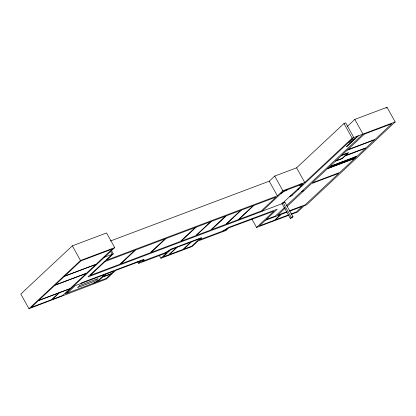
<?xml version="1.0" encoding="UTF-8"?>
<svg xmlns="http://www.w3.org/2000/svg" width="416" height="416" viewBox="0 0 416 416"><rect width="100%" height="100%" fill="white"/><g stroke="black" fill="none" stroke-linecap="round" stroke-linejoin="round"><path stroke-width="0.62" d="M300.862 186.139L301.636 185.125L300.992 183.846M102.716 276.203L103.054 275.46L101.707 275.709M143.286 260.052L142.875 260.848L144.217 260.614M200.819 238.384L200.408 239.179L201.75 238.945M67.34 293.046L75.197 285.693L104.27 274.747L96.413 282.095L65.385 293.779L114.728 247.624L106.564 232.95L72.337 245.84L20.8 294.05L28.969 308.724L106.434 279.042L115.586 270.483L141.518 260.718L138.705 263.349L137.764 261.659M28.969 308.724L80.506 260.515L114.728 247.624M80.87 283.556L81.749 282.734L144.17 259.225L141.653 261.581L167.95 251.675L170.461 249.324L201.703 237.562L199.186 239.912L225.482 230.006L227.994 227.656L277.222 209.191L266.193 219.508L275.345 216.06L284.71 207.303M111.374 250.484L113.256 253.869L106.449 260.239L277.404 195.858L282.88 190.736L304.762 182.494L352.16 138.164L395.2 121.95L387.031 107.276L354.817 119.408L347.24 126.5M159.328 255.45L160.898 258.274L166.769 252.782L138.705 263.349M110.406 240.999L269.235 181.184L274.711 176.062L296.598 167.82L343.99 123.49L345.67 122.855L353.834 137.53L291.382 195.946L289.702 196.581M251.862 218.967L256.573 227.432L274.024 211.11L228.883 227.817L226.07 230.448L198.006 241.015L192.135 246.506L160.898 258.274M284.128 202.732L284.82 202.088L292.984 216.762L291.954 217.729L290.274 218.358L281.793 203.122M386.084 108.165L387.031 107.276M357.677 136.084L346.408 146.624L347.142 146.349L358.41 135.808M286.582 205.551L362.986 134.082L354.817 119.408M285.215 208.156L277.727 215.166L286.676 211.796M287.087 206.409L311.407 183.659L338.863 173.321L305.178 204.828L289.063 210.896M290.274 218.358L291.309 217.396L292.984 216.762M355.103 158.127L356.793 156.546L329.337 166.889L327.652 168.464L355.103 158.127L354.479 156.998M395.2 121.95L306.66 204.771L304.278 205.665L297.482 212.025L291.465 214.292M169.582 250.151L165.386 252.642M227.115 228.483L222.919 230.974M280.883 193.669L283.894 191.506L287.628 189.66M97.989 280.623L93.85 283.062M350.854 140.322L354.697 138.871M348.509 142.511L352.352 141.066M104.546 257.15L113.256 253.869M297.3 189.472L298.979 188.843M290.737 195.614L292.412 194.984M301.564 191.537L303.945 190.642M283.14 202.722L284.82 202.088M262.127 211.208L282.11 203.684L303.488 183.685L283.509 191.209L261.882 211.437L87.942 276.947L112.174 254.28L110.599 251.456M287.17 212.113L281.096 214.401L275.194 219.918L288.564 214.885M289.598 211.198L302.359 206.393L296.457 211.91L290.992 213.97M256.573 227.432L289.058 215.197M299.369 185.234L301.621 184.974M343.99 123.49L352.16 138.164M296.598 167.82L304.762 182.494M301.007 183.997L301.636 185.125M300.934 184.194L301.564 185.323M274.711 176.062L282.88 190.736M282.823 202.155L291.309 217.396M269.235 181.184L277.404 195.858M72.337 245.84L80.506 260.515M38.428 300.622L31.205 307.377L51.828 299.608L59.051 292.854L38.428 300.622M54.855 285.256L38.615 300.446L70.034 288.616L86.278 273.421L54.855 285.256M64.423 276.307L55.042 285.08L86.466 273.244L95.841 264.477L64.423 276.307M80.943 260.853L64.61 276.13L96.028 264.3L112.367 249.018L80.943 260.853M59.353 292.739L52.135 299.494L62.629 295.542L69.846 288.787L59.353 292.739M105.154 261.451L90.225 275.413L119.818 264.269L134.748 250.307L105.154 261.451M79.81 285.47L77.548 287.586L95.872 280.686L98.134 278.569L79.81 285.47M102.788 276.947L97.874 281.544L106.267 278.387L111.181 273.79L102.788 276.947M105.737 274.196L102.924 276.827L111.311 273.666L114.124 271.034L105.737 274.196M135.663 249.959L120.734 263.926L150.062 252.881L164.991 238.914L135.663 249.959M165.963 238.55L151.034 252.512L180.32 241.483L195.25 227.521L165.963 238.55M170.846 249.673L163.067 256.953L168.709 254.826L176.493 247.546L170.846 249.673M196.165 227.172L181.236 241.14L195.697 235.695L210.626 221.728L196.165 227.172M177.039 247.338L169.255 254.623L183.045 249.428L190.83 242.148L177.039 247.338M211.172 221.525L196.243 235.487L210.553 230.1L225.482 216.133L211.172 221.525M191.376 241.94L183.596 249.22L191.771 246.142L199.555 238.862L191.376 241.94M226.398 215.79L211.468 229.752L225.763 224.37L240.687 210.408L226.398 215.79M241.233 210.2L226.304 224.167L238.358 219.627L253.287 205.66L241.233 210.2M253.734 205.494L238.805 219.456L261.18 211.032L276.11 197.07L253.734 205.494M265.294 220.35L259.397 225.867L274.648 220.121L280.545 214.604L265.294 220.35M327.371 168.73L312.307 182.816L339.763 172.479L354.822 158.392L327.371 168.73M335.478 161.143L329.898 166.364L357.354 156.021L365.664 148.252L345.036 156.021L342.3 158.574L335.478 161.143M341.51 155.501L335.826 160.82L342.066 158.47L347.75 153.15L341.51 155.501M347.157 150.223L341.89 155.147L348.712 152.578L345.67 155.423L366.304 147.654L374.608 139.88L347.157 150.223M364.468 134.03L347.719 149.698L375.175 139.355L391.919 123.692L364.468 134.03"/></g></svg>
